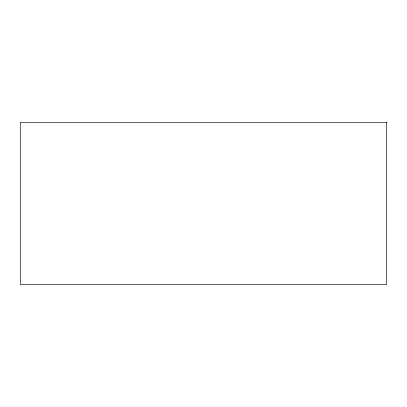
<?xml version="1.0" encoding="UTF-8"?>
<svg xmlns="http://www.w3.org/2000/svg" width="407" height="407" viewBox="0 0 407 407"><rect width="100%" height="100%" fill="white"/><g stroke="black" fill="none" stroke-linecap="round" stroke-linejoin="round"><path stroke-width="0.61" d="M386.65 122.405L20.35 122.405L20.35 284.595L386.65 284.595L386.65 122.405"/></g></svg>
